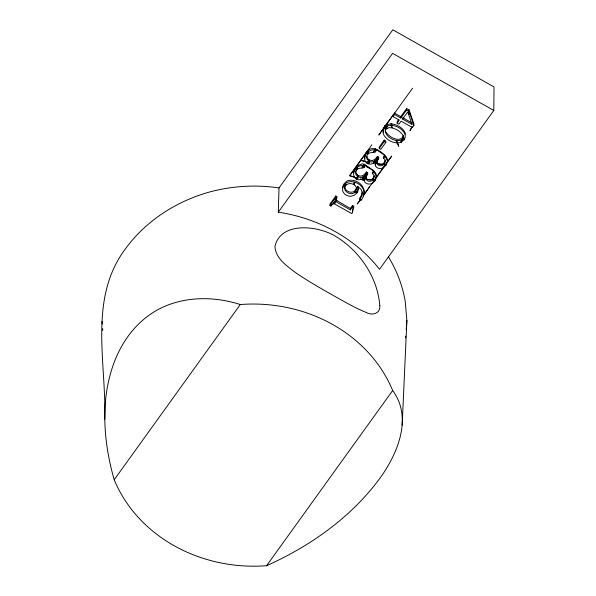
<?xml version="1.0" encoding="UTF-8"?>
<svg xmlns="http://www.w3.org/2000/svg" width="596" height="596" viewBox="0 0 596 596"><rect width="100%" height="100%" fill="white"/><g stroke="black" fill="none" stroke-linecap="round" stroke-linejoin="round"><path stroke-width="0.89" d="M331.004 206.089L335.295 200.725L336.822 197.999L336.837 196.576L335.794 195.98L329.968 204.07L329.953 205.501L331.004 206.089L331.018 204.666M335.794 195.98L335.362 200.181L335.377 198.751L336.837 196.576M335.295 200.725L337.016 202.335L350.366 209.867L350.381 208.436L352.541 205.434L353.845 206.171L352.4 212.66L351.744 213.569L334.021 203.683L329.953 205.501L335.779 197.41L336.822 197.999M352.415 211.237L352.4 212.66L352.482 211.222M350.366 209.867L352.527 206.857L352.541 205.434M356.587 187.718L355.171 190.72L355.156 192.143C352.191 194.981 347.215 193.603 345.166 190.34L344.637 188.045C345.337 182.331 353.748 182.272 356.08 186.868L356.572 189.148L355.156 192.143L356.922 192.858L357.824 191.242L358.233 189.61L357.451 186.235L361.079 189.409L362.308 192.493L361.72 196.077L359.634 199.816L360.945 200.554L362.904 197.485L364.208 193.491C364.223 185.349 354.084 179.262 346.79 182.555L344.108 185.088L342.737 187.844M355.67 190.117L355.656 191.547L357.824 191.242M356.229 177.608L356.222 179.038C360.967 181.549 366.682 177.057 366.369 171.953L367.68 172.691L367.665 174.121L365.832 177.526L365.944 178.994C367.598 183.099 374.012 181.43 374.243 177.221L373.856 175.172L372.47 173.578L372.478 172.155L373.737 170.91L375.704 172.974L376.367 175.798L375.674 177.973M356.952 177.958L356.937 179.381L358.151 176.878L358.159 175.447L356.058 173.265L355.663 171.067M357.317 192.255L357.332 190.832L356.922 192.858L354.143 195.332L350.709 196.308C347.222 196.248 343.713 194.318 342.64 190.854L342.752 186.421L344.123 183.665L346.798 181.124C354.099 177.831 364.238 183.926 364.223 192.068L363.15 195.302M357.578 175.075L357.563 176.498L356.222 179.038L354.329 177.221L353.502 174.136C353.868 169.182 358.814 164.518 363.865 165.502L364.759 166.195L364.678 167.528C361.504 168.668 356.088 166.992 355.648 172.49L356.05 174.695L357.563 176.498L360.289 177.519C363.024 177.593 364.983 175.5 366.354 173.384L367.665 174.121M383.496 158.022L384.755 156.785L384.77 155.355C379.875 150.46 371.338 144.508 366.242 152.472L364.536 158.581L365.355 161.665C369.095 167.2 378.14 162.611 377.395 156.398L378.706 157.135L378.691 158.566L376.858 161.978L376.97 163.438C378.631 167.543 385.038 165.874 385.277 161.665L384.882 159.616L383.496 158.022L383.511 156.599L384.77 155.355L386.737 157.418L387.4 160.242M366.823 156.241L367.091 157.709L368.604 159.519L368.596 160.942L367.248 163.483M368.604 159.519L369.192 159.892L369.177 161.322L367.963 163.826L367.978 162.403L367.263 162.052M374.258 175.79L372.992 178.539L372.977 179.97L374.973 180.834L376.359 177.228L375.696 174.404L373.729 172.341L373.737 170.91L364.201 164.228L362.234 163.848L357.369 165.762L349.629 175.671L358.017 178.375M373.387 178.055L373.372 179.478L375.435 180.126M379.227 148.464L379.242 147.041L384.234 140.105L385.806 140.991L385.791 142.414L380.799 149.35L379.227 148.464L384.219 141.528L384.234 140.105M385.284 160.235L384.018 162.984L384.003 164.414L386.007 165.278L387.385 161.672L386.722 158.849L384.755 156.785M384.413 162.499L384.405 163.922L386.461 164.578M405.109 134.182C401.98 128.073 394.09 123.759 387.266 125.987C379.808 134.621 396.28 144.485 402.807 138.995L404.081 139.784L405.205 137.4L405.116 132.759C402.598 127.402 396.742 124.393 391.043 123.841L391.028 125.272L392.123 127.872C397.778 129.585 403.917 133.31 404.081 139.784L401.101 142.265C394.291 144.418 386.357 140.298 383.317 134.085L383.094 131.142L385.165 126.285L412.581 88.186M391.818 123.879L392.123 127.872L388.897 127.633L385.813 129.377M400.803 116.622L406.621 108.532L409.109 109.932L413.885 124.005L413.877 125.428L412.38 127.514L401.123 121.159L398.962 124.169L397.13 123.134L399.29 120.131L393.01 116.585L393.025 115.162L394.627 113.136L400.803 116.622L400.788 118.045L394.507 114.506L394.627 113.136M397.13 123.134L397.145 121.711L398.761 119.453M403.41 137.631L401.101 142.265L401.115 140.835L404.095 138.354M411.985 122.932L411.97 124.355L402.62 119.081L402.635 117.658L411.21 122.493M400.788 118.045L406.614 109.955L406.621 108.532M413.877 125.428L409.094 111.355L409.109 109.932M493.808 110.469L494.01 86.912L392.794 29.8L279.017 187.919L278.295 212.191C317.497 218.039 354.948 237.841 379.518 269.303L493.808 110.469L392.585 53.357L278.295 212.191M104.799 419.226C104.211 381.239 116.123 339.891 147.681 316.23C173.95 296.443 209.777 294.677 240.285 304.534A148.18 131.075 0.5 0 1 392.66 390.507C413.065 417.789 397.353 454.42 379.6 478.685C350.932 517.447 310.293 546.137 266.591 565.708A148.18 131.075 0.5 0 1 114.216 479.735C108.524 460.075 105.12 439.714 104.799 419.226C106.401 362.271 88.096 297.911 125.778 248.376C146.422 220.237 177.25 200.733 210.76 191.681A152.449 134.852 0.5 0 1 275.382 187.427L279.017 187.919M362.465 178.934L362.517 177.154L363.508 178.211L364.208 176.029M373.491 163.379L373.543 161.598L375.234 160.473L377.387 157.828L378.691 158.566M402.158 425.313L406.882 320.581L405.228 301.397A152.449 134.852 0.5 0 0 388.354 256.772M405.578 337.954L405.72 336.122M406.196 329.722L406.882 320.581M364.052 179.53L364.417 177.347L365.832 177.526L364.149 178.428L365.944 178.994L364.052 179.53L364.715 181.959C366.443 184.432 369.796 184.514 372.291 183.285L374.973 180.834M375.085 163.975L375.45 161.799L376.858 161.978L375.175 162.872L376.97 163.438L375.085 163.975L375.748 166.403C377.477 168.877 380.822 168.959 383.325 167.729L386.007 165.278M354.411 184.902L354.836 182.13L353.681 184.432M352.527 210.507L352.825 208.637M362.174 191.964L361.735 194.654L359.649 198.394L359.634 199.816L361.616 199.623M366.577 152.122L366.227 153.895C368.239 151.362 371.524 149.134 374.891 149.946L375.785 150.639L375.711 151.973C372.53 153.112 367.114 151.436 366.682 156.934L367.076 159.139L369.177 161.322L371.323 161.963L373.543 161.598L374.541 162.656L375.234 160.473M385.538 129.377L385.247 130.807C387.765 136.64 399.476 143.442 403.425 136.208M402.814 137.572L403.254 135.448M401.101 142.265L401.533 140.194M386.744 128.453L387.266 125.987L384.301 128.401L384.152 127.343L393.025 115.162M353.517 172.713L354.277 169.577M366.242 152.472L364.543 157.158L364.953 158.7M357.838 189.811L358.248 188.187L357.853 186.496M364.432 175.924L364.067 178.107L364.506 179.724M375.189 161.449L375.458 160.369L374.549 161.225M356.639 170.009L357.362 167.185L357.652 168.906M367.665 154.453L368.388 151.63L368.686 153.351M344.652 186.615L345.538 184.253M366.175 175.425L367.68 172.691M376.873 160.547L377.864 158.521M411.985 126.859L409.944 130.718L412.134 126.985M363.21 195.935L369.52 186.891M355.209 168.027L365.303 154.021M386.014 163.848L375.957 177.988M114.216 479.735L240.285 304.534M371.837 144.806L349.629 175.671L354.583 177.124M383.764 128.237L378.825 135.098L384.152 127.343L383.109 129.719L383.325 132.662M393.01 116.585L394.507 114.506M402.62 119.081L407.761 111.944L411.97 124.355M377.395 156.398C376.024 158.521 374.065 160.615 371.33 160.533L369.192 159.892M366.369 171.953C364.99 174.077 363.038 176.17 360.304 176.088L358.159 175.447M378.192 157.851L378.706 157.135M363.396 195.406L374.787 179.575M375.838 178.107L384.822 165.621M386.417 163.408L391.728 156.033L386.476 163.148M266.591 565.708L392.66 390.507M373.029 152.42L374.891 149.946M362.003 167.975L363.865 165.502M360.528 199.645L357.205 204.003L360.424 199.824M356.646 168.586L357.667 167.476M385.828 127.946L386.759 127.03M372.47 173.578L373.729 172.341M373.528 180.737L374.75 179.627M355.544 192.672L356.93 191.428M384.562 126.777L387.281 124.557L391.043 123.841M376.985 162.015C378.087 164.824 382.111 165.181 384.018 162.984M365.847 176.103L365.951 177.571C367.054 180.379 371.084 180.737 372.992 178.539M355.171 190.72C352.206 193.551 347.23 192.173 345.173 188.91L344.823 187.382M384.495 125.54L385.627 125.436L385.619 126.859L385.545 125.354M346.127 184.976L344.108 185.088L345.524 185.684M373.819 151.153L375.718 150.55L375.972 149.849L375.234 148.672L375.785 150.639M378.624 163.915L382.26 164.213M367.598 179.471L371.233 179.761M369.587 162.671L360.692 160.302L365.616 161.613M362.01 166.545L363.582 166.761L364.692 166.098L364.946 165.405L364.201 164.228L364.759 166.195M360.535 179.18L364.73 180.536L360.409 179.098M335.533 202.99L334.028 202.253L334.021 203.683L335.615 201.344L335.63 199.921L350.381 208.436M406.614 109.955L409.094 111.355M384.219 141.528L385.791 142.414M367.896 162.246L369.513 163.162M363.597 165.055L365.221 165.964M366.838 166.88L369.267 168.251M352.527 206.857L353.838 207.594M353.696 183.009L354.426 183.479M375.8 149.209L384.77 155.355M364.774 164.764L373.737 170.91M375.346 149.171L376.806 150.274M335.928 199.474L337.031 200.904M377.387 157.828L378.184 159.274M366.354 173.384L367.151 174.829M397.405 143.114L398.709 146.318L397.711 143.129M408.334 112.175L409.176 114.656M375.1 162.552L375.763 164.98M101.99 321.348L102.221 324.09M102.616 328.657L102.78 330.482M396.75 141.513L396.735 142.936L396.28 140.455L397.197 142.958L397.212 141.535L396.75 141.513M379.786 305.569C380.859 313.466 372.038 315.999 366.264 312.438C354.903 307.968 344.421 301.606 333.738 295.758C320.67 288.3 307.521 280.925 295.162 272.32C286.631 265.764 275.516 258.291 274.95 246.424C280.835 220.974 318.517 225.854 335.406 236.202C359.589 250.707 377.573 277.229 379.786 305.569"/></g></svg>
